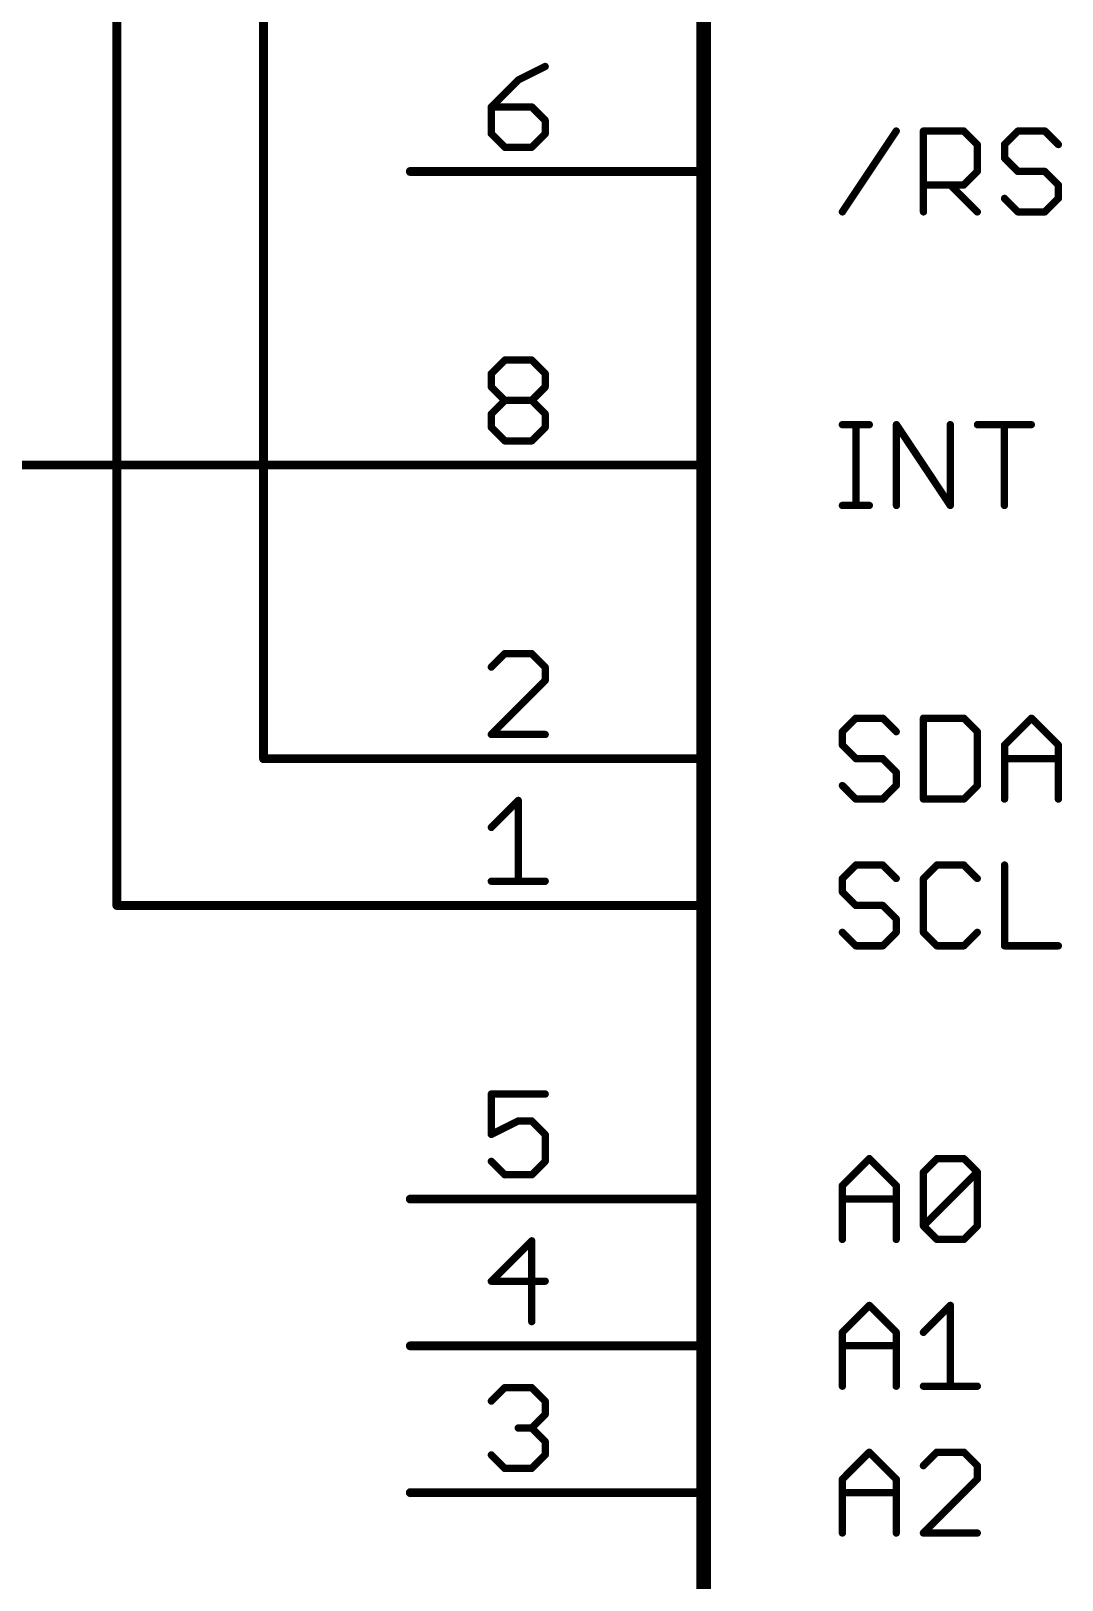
# Model space of a CAD drawing. Extents: x -48 to 226, y 23 to 111.
# Drawn here: x 11.21 to 29.06, y 46.75 to 73.55 of the extents above; entities that cross this region are included whole.
import ezdxf

# ---------------------------------------------------------------- set-up
doc = ezdxf.new("R2010")
doc.units = 0
for name, color, linetype in [('91', 94, 'CONTINUOUS'), ('94', 14, 'CONTINUOUS'), ('95', 251, 'CONTINUOUS')]:
    doc.layers.add(name, color=color, linetype=linetype)

msp = doc.modelspace()

# ---------------------------------------------------------------- linework, layer by layer
at = {"layer": '91', "const_width": 0.1524}
for points in [[(12.7, 58.42), (12.7, 96.52)], [(15.24, 60.96), (15.24, 93.98)], [(17.78, 66.04), (10.16, 66.04)], [(17.78, 60.96), (15.24, 60.96)], [(17.78, 58.42), (12.7, 58.42)]]:
    msp.add_lwpolyline(points, dxfattribs=at)
at = {"layer": '91', "const_width": 0.0762}
for points in [[(17.78, 66.0019, 1), (17.78, 66.0781)], [(15.24, 60.9981, 1), (15.24, 60.9219)], [(15.2019, 60.96, 1), (15.2781, 60.96)], [(17.78, 60.9219, 1), (17.78, 60.9981)], [(12.7, 58.4581, 1), (12.7, 58.3819)], [(12.6619, 58.42, 1), (12.7381, 58.42)], [(17.78, 58.3819, 1), (17.78, 58.4581)]]:
    msp.add_lwpolyline(points, format="xyb", dxfattribs=at)
at = {"layer": '94'}
for points, const_width in [([(22.86, 43.18), (22.86, 76.2)], 0.254), ([(17.78, 71.12), (22.86, 71.12)], 0.1524), ([(17.78, 66.04), (22.86, 66.04)], 0.1524), ([(17.78, 60.96), (22.86, 60.96)], 0.1524), ([(17.78, 58.42), (22.86, 58.42)], 0.1524), ([(17.78, 53.34), (22.86, 53.34)], 0.1524), ([(17.78, 50.8), (22.86, 50.8)], 0.1524), ([(17.78, 48.26), (22.86, 48.26)], 0.1524)]:
    msp.add_lwpolyline(points, dxfattribs=dict(at, const_width=const_width))
at = {"layer": '94', "const_width": 0.0762}
for points in [[(17.78, 71.1581, 1), (17.78, 71.0819)], [(22.86, 71.0819, 1), (22.86, 71.1581)], [(17.78, 66.0781, 1), (17.78, 66.0019)], [(22.86, 66.0019, 1), (22.86, 66.0781)], [(17.78, 60.9981, 1), (17.78, 60.9219)], [(22.86, 60.9219, 1), (22.86, 60.9981)], [(17.78, 58.4581, 1), (17.78, 58.3819)], [(22.86, 58.3819, 1), (22.86, 58.4581)], [(17.78, 53.3781, 1), (17.78, 53.3019)], [(22.86, 53.3019, 1), (22.86, 53.3781)], [(17.78, 50.8381, 1), (17.78, 50.7619)], [(22.86, 50.7619, 1), (22.86, 50.8381)], [(17.78, 48.2981, 1), (17.78, 48.2219)], [(22.86, 48.2219, 1), (22.86, 48.2981)]]:
    msp.add_lwpolyline(points, format="xyb", dxfattribs=at)
at = {"layer": '95', "const_width": 0.127}
for points in [[(20.1156, 72.9373), (19.6495, 72.7043)], [(19.6495, 72.7043), (19.1834, 72.2382)], [(19.1834, 72.2382), (19.1834, 71.7721)], [(19.8825, 72.2382), (19.1834, 72.2382)], [(20.1156, 72.0052), (19.8825, 72.2382)], [(19.1834, 71.7721), (19.4165, 71.5391)], [(19.8825, 71.5391), (20.1156, 71.7721)], [(20.1156, 71.7721), (20.1156, 72.0052)], [(25.2603, 70.4215), (26.1924, 71.8197)], [(26.6636, 70.4215), (26.6636, 71.8197)], [(26.6636, 71.8197), (27.3627, 71.8197)], [(27.3627, 71.8197), (27.5957, 71.5867)], [(28.2999, 71.8197), (28.0669, 71.5867)], [(28.766, 71.8197), (28.2999, 71.8197)], [(28.999, 71.5867), (28.766, 71.8197)], [(19.4165, 71.5391), (19.8825, 71.5391)], [(27.5957, 71.5867), (27.5957, 71.1206)], [(28.0669, 71.5867), (28.0669, 71.3536)], [(28.0669, 71.3536), (28.2999, 71.1206)], [(27.5957, 71.1206), (27.3627, 70.8876)], [(28.2999, 71.1206), (28.766, 71.1206)], [(28.766, 71.1206), (28.999, 70.8876)], [(27.3627, 70.8876), (26.6636, 70.8876)], [(27.1296, 70.8876), (27.5957, 70.4215)], [(28.999, 70.8876), (28.999, 70.6545)], [(28.2999, 70.4215), (28.0669, 70.6545)], [(28.999, 70.6545), (28.766, 70.4215)], [(28.766, 70.4215), (28.2999, 70.4215)], [(19.1834, 67.6243), (19.4165, 67.8573)], [(19.4165, 67.8573), (19.8825, 67.8573)], [(19.8825, 67.8573), (20.1156, 67.6243)], [(19.1834, 67.3912), (19.1834, 67.6243)], [(20.1156, 67.6243), (20.1156, 67.3912)], [(19.4165, 67.1582), (19.1834, 67.3912)], [(20.1156, 67.3912), (19.8825, 67.1582)], [(19.1834, 66.9252), (19.4165, 67.1582)], [(19.4165, 67.1582), (19.8825, 67.1582)], [(19.8825, 67.1582), (20.1156, 66.9252)], [(19.1834, 66.6921), (19.1834, 66.9252)], [(19.4165, 66.4591), (19.1834, 66.6921)], [(20.1156, 66.6921), (19.8825, 66.4591)], [(20.1156, 66.9252), (20.1156, 66.6921)], [(25.2603, 66.7397), (25.7264, 66.7397)], [(25.4933, 65.3415), (25.4933, 66.7397)], [(26.1958, 65.3415), (26.1958, 66.7397)], [(26.1958, 66.7397), (27.1279, 65.3415)], [(27.1279, 65.3415), (27.1279, 66.7397)], [(27.5991, 66.7397), (28.5312, 66.7397)], [(28.0652, 65.3415), (28.0652, 66.7397)], [(19.8825, 66.4591), (19.4165, 66.4591)], [(25.2603, 65.3415), (25.7264, 65.3415)], [(19.4165, 62.7773), (19.1834, 62.5443)], [(19.8825, 62.7773), (19.4165, 62.7773)], [(20.1156, 62.5443), (19.8825, 62.7773)], [(20.1156, 62.3112), (20.1156, 62.5443)], [(19.1834, 61.3791), (20.1156, 62.3112)], [(25.4933, 61.6597), (25.2603, 61.4267)], [(25.9594, 61.6597), (25.4933, 61.6597)], [(26.1924, 61.4267), (25.9594, 61.6597)], [(26.6636, 61.6597), (26.6636, 60.2615)], [(27.3627, 61.6597), (26.6636, 61.6597)], [(27.5957, 61.4267), (27.3627, 61.6597)], [(28.0669, 61.1936), (28.5329, 61.6597)], [(28.5329, 61.6597), (28.999, 61.1936)], [(20.1156, 61.3791), (19.1834, 61.3791)], [(25.2603, 61.4267), (25.2603, 61.1936)], [(27.5957, 60.4945), (27.5957, 61.4267)], [(25.2603, 61.1936), (25.4933, 60.9606)], [(28.0669, 60.2615), (28.0669, 61.1936)], [(28.999, 61.1936), (28.999, 60.2615)], [(25.4933, 60.9606), (25.9594, 60.9606)], [(25.9594, 60.9606), (26.1924, 60.7276)], [(28.0669, 60.9606), (28.999, 60.9606)], [(26.1924, 60.7276), (26.1924, 60.4945)], [(25.4933, 60.2615), (25.2603, 60.4945)], [(25.9594, 60.2615), (25.4933, 60.2615)], [(26.1924, 60.4945), (25.9594, 60.2615)], [(26.6636, 60.2615), (27.3627, 60.2615)], [(27.3627, 60.2615), (27.5957, 60.4945)], [(19.1834, 59.7712), (19.6495, 60.2373)], [(19.6495, 60.2373), (19.6495, 58.8391)], [(25.4933, 59.1197), (25.2603, 58.8867)], [(25.9594, 59.1197), (25.4933, 59.1197)], [(26.1924, 58.8867), (25.9594, 59.1197)], [(26.8966, 59.1197), (26.6636, 58.8867)], [(27.3627, 59.1197), (26.8966, 59.1197)], [(27.5957, 58.8867), (27.3627, 59.1197)], [(28.0669, 59.1197), (28.0669, 57.7215)], [(19.1834, 58.8391), (20.1156, 58.8391)], [(25.2603, 58.8867), (25.2603, 58.6536)], [(25.2603, 58.6536), (25.4933, 58.4206)], [(26.6636, 58.8867), (26.6636, 57.9545)], [(25.4933, 58.4206), (25.9594, 58.4206)], [(25.9594, 58.4206), (26.1924, 58.1876)], [(26.1924, 58.1876), (26.1924, 57.9545)], [(25.4933, 57.7215), (25.2603, 57.9545)], [(26.1924, 57.9545), (25.9594, 57.7215)], [(26.6636, 57.9545), (26.8966, 57.7215)], [(27.3627, 57.7215), (27.5957, 57.9545)], [(25.9594, 57.7215), (25.4933, 57.7215)], [(26.8966, 57.7215), (27.3627, 57.7215)], [(28.0669, 57.7215), (28.999, 57.7215)], [(20.1156, 55.1573), (19.1834, 55.1573)], [(19.1834, 55.1573), (19.1834, 54.4582)], [(19.1834, 54.4582), (19.6495, 54.6912)], [(19.6495, 54.6912), (19.8825, 54.6912)], [(19.8825, 54.6912), (20.1156, 54.4582)], [(20.1156, 54.4582), (20.1156, 53.9921)], [(19.4165, 53.7591), (19.1834, 53.9921)], [(20.1156, 53.9921), (19.8825, 53.7591)], [(25.2603, 53.5736), (25.7264, 54.0397)], [(25.7264, 54.0397), (26.1924, 53.5736)], [(26.6636, 53.8067), (26.8966, 54.0397)], [(26.8966, 54.0397), (27.3627, 54.0397)], [(27.3627, 54.0397), (27.5957, 53.8067)], [(19.8825, 53.7591), (19.4165, 53.7591)], [(25.2603, 52.6415), (25.2603, 53.5736)], [(26.1924, 53.5736), (26.1924, 52.6415)], [(26.6636, 52.8745), (26.6636, 53.8067)], [(26.6636, 52.8745), (27.5957, 53.8067)], [(27.5957, 53.8067), (27.5957, 52.8745)], [(25.2603, 53.3406), (26.1924, 53.3406)], [(26.8966, 52.6415), (26.6636, 52.8745)], [(27.5957, 52.8745), (27.3627, 52.6415)], [(19.8825, 52.6173), (19.1834, 51.9182)], [(19.8825, 51.2191), (19.8825, 52.6173)], [(27.3627, 52.6415), (26.8966, 52.6415)], [(19.1834, 51.9182), (20.1156, 51.9182)], [(25.2603, 51.0336), (25.7264, 51.4997)], [(25.7264, 51.4997), (26.1924, 51.0336)], [(26.6636, 51.0336), (27.1296, 51.4997)], [(27.1296, 51.4997), (27.1296, 50.1015)], [(25.2603, 50.1015), (25.2603, 51.0336)], [(26.1924, 51.0336), (26.1924, 50.1015)], [(25.2603, 50.8006), (26.1924, 50.8006)], [(19.1834, 49.8443), (19.4165, 50.0773)], [(19.4165, 50.0773), (19.8825, 50.0773)], [(19.8825, 50.0773), (20.1156, 49.8443)], [(26.6636, 50.1015), (27.5957, 50.1015)], [(20.1156, 49.8443), (20.1156, 49.6112)], [(20.1156, 49.6112), (19.8825, 49.3782)], [(19.8825, 49.3782), (19.6495, 49.3782)], [(19.8825, 49.3782), (20.1156, 49.1452)], [(20.1156, 49.1452), (20.1156, 48.9121)], [(19.4165, 48.6791), (19.1834, 48.9121)], [(20.1156, 48.9121), (19.8825, 48.6791)], [(25.2603, 48.4936), (25.7264, 48.9597)], [(25.7264, 48.9597), (26.1924, 48.4936)], [(26.8966, 48.9597), (26.6636, 48.7267)], [(27.3627, 48.9597), (26.8966, 48.9597)], [(27.5957, 48.7267), (27.3627, 48.9597)], [(27.5957, 48.4936), (27.5957, 48.7267)], [(19.8825, 48.6791), (19.4165, 48.6791)], [(25.2603, 47.5615), (25.2603, 48.4936)], [(26.1924, 48.4936), (26.1924, 47.5615)], [(26.6636, 47.5615), (27.5957, 48.4936)], [(25.2603, 48.2606), (26.1924, 48.2606)], [(27.5957, 47.5615), (26.6636, 47.5615)]]:
    msp.add_lwpolyline(points, dxfattribs=at)
at = {"layer": '95', "const_width": 0.0635}
for points in [[(20.1297, 72.9089, 1), (20.1014, 72.9657)], [(19.6353, 72.7327, 1), (19.6637, 72.6759)], [(19.6719, 72.6818, 1), (19.627, 72.7267)], [(19.1834, 72.2699, 1), (19.1834, 72.2064)], [(19.2152, 72.2382, 1), (19.1517, 72.2382)], [(19.161, 72.2606, 1), (19.2059, 72.2157)], [(19.905, 72.2606, 1), (19.8601, 72.2157)], [(19.8825, 72.2064, 1), (19.8825, 72.2699)], [(19.2059, 71.7946, 1), (19.161, 71.7497)], [(20.1473, 72.0052, 1), (20.0838, 72.0052)], [(20.138, 71.7497, 1), (20.0931, 71.7946)], [(20.0931, 71.9827, 1), (20.138, 72.0276)], [(26.2188, 71.8021, 1), (26.166, 71.8373)], [(26.6953, 71.8197, 1), (26.6318, 71.8197)], [(26.6636, 71.8514, 1), (26.6636, 71.7879)], [(27.3851, 71.8421, 1), (27.3402, 71.7972)], [(27.3627, 71.7879, 1), (27.3627, 71.8514)], [(28.2999, 71.8514, 1), (28.2999, 71.7879)], [(28.3223, 71.7972, 1), (28.2774, 71.8421)], [(28.7884, 71.8421, 1), (28.7435, 71.7972)], [(28.766, 71.7879, 1), (28.766, 71.8514)], [(19.1517, 71.7721, 1), (19.2152, 71.7721)], [(19.4165, 71.5709, 1), (19.4165, 71.5074)], [(19.394, 71.5166, 1), (19.4389, 71.5616)], [(19.8601, 71.5616, 1), (19.905, 71.5166)], [(19.8825, 71.5074, 1), (19.8825, 71.5709)], [(20.0838, 71.7721, 1), (20.1473, 71.7721)], [(27.6275, 71.5867, 1), (27.564, 71.5867)], [(27.5733, 71.5642, 1), (27.6182, 71.6091)], [(28.0986, 71.5867, 1), (28.0351, 71.5867)], [(28.0444, 71.6091, 1), (28.0893, 71.5642)], [(28.9765, 71.5642, 1), (29.0214, 71.6091)], [(28.0893, 71.3761, 1), (28.0444, 71.3312)], [(28.0351, 71.3536, 1), (28.0986, 71.3536)], [(27.564, 71.1206, 1), (27.6275, 71.1206)], [(27.6182, 71.0981, 1), (27.5733, 71.143)], [(28.2999, 71.1523, 1), (28.2999, 71.0888)], [(28.2774, 71.0981, 1), (28.3223, 71.143)], [(28.7884, 71.143, 1), (28.7435, 71.0981)], [(28.766, 71.0888, 1), (28.766, 71.1523)], [(26.6636, 70.9193, 1), (26.6636, 70.8558)], [(27.1521, 70.91, 1), (27.1072, 70.8651)], [(27.3402, 70.91, 1), (27.3851, 70.8651)], [(27.3627, 70.8558, 1), (27.3627, 70.9193)], [(29.0307, 70.8876, 1), (28.9672, 70.8876)], [(28.9765, 70.8651, 1), (29.0214, 70.91)], [(28.0893, 70.677, 1), (28.0444, 70.6321)], [(28.9672, 70.6545, 1), (29.0307, 70.6545)], [(29.0214, 70.6321, 1), (28.9765, 70.677)], [(25.2339, 70.4391, 1), (25.2867, 70.4039)], [(26.6318, 70.4215, 1), (26.6953, 70.4215)], [(27.5733, 70.399, 1), (27.6182, 70.444)], [(28.2999, 70.4533, 1), (28.2999, 70.3898)], [(28.2774, 70.399, 1), (28.3223, 70.444)], [(28.7435, 70.444, 1), (28.7884, 70.399)], [(28.766, 70.3898, 1), (28.766, 70.4533)], [(19.4165, 67.889, 1), (19.4165, 67.8255)], [(19.4389, 67.8348, 1), (19.394, 67.8797)], [(19.905, 67.8797, 1), (19.8601, 67.8348)], [(19.8825, 67.8255, 1), (19.8825, 67.889)], [(19.2152, 67.6243, 1), (19.1517, 67.6243)], [(19.161, 67.6467, 1), (19.2059, 67.6018)], [(20.1473, 67.6243, 1), (20.0838, 67.6243)], [(20.0931, 67.6018, 1), (20.138, 67.6467)], [(19.2059, 67.4137, 1), (19.161, 67.3688)], [(19.1517, 67.3912, 1), (19.2152, 67.3912)], [(20.0838, 67.3912, 1), (20.1473, 67.3912)], [(20.138, 67.3688, 1), (20.0931, 67.4137)], [(19.4165, 67.1899, 1), (19.4165, 67.1264)], [(19.4389, 67.1357, 1), (19.394, 67.1806)], [(19.394, 67.1357, 1), (19.4389, 67.1806)], [(19.905, 67.1806, 1), (19.8601, 67.1357)], [(19.8601, 67.1806, 1), (19.905, 67.1357)], [(19.8825, 67.1264, 1), (19.8825, 67.1899)], [(19.2152, 66.9252, 1), (19.1517, 66.9252)], [(19.161, 66.9476, 1), (19.2059, 66.9027)], [(19.2059, 66.7146, 1), (19.161, 66.6697)], [(20.1473, 66.9252, 1), (20.0838, 66.9252)], [(20.0931, 66.9027, 1), (20.138, 66.9476)], [(20.138, 66.6697, 1), (20.0931, 66.7146)], [(25.2603, 66.7714, 1), (25.2603, 66.7079)], [(25.5251, 66.7397, 1), (25.4616, 66.7397)], [(25.7264, 66.7079, 1), (25.7264, 66.7714)], [(26.2222, 66.7573, 1), (26.1694, 66.7221)], [(26.2276, 66.7397, 1), (26.1641, 66.7397)], [(27.1597, 66.7397, 1), (27.0962, 66.7397)], [(27.5991, 66.7714, 1), (27.5991, 66.7079)], [(28.0969, 66.7397, 1), (28.0334, 66.7397)], [(28.5312, 66.7079, 1), (28.5312, 66.7714)], [(19.1517, 66.6921, 1), (19.2152, 66.6921)], [(19.4165, 66.4909, 1), (19.4165, 66.4274)], [(19.394, 66.4366, 1), (19.4389, 66.4816)], [(19.8601, 66.4816, 1), (19.905, 66.4366)], [(19.8825, 66.4274, 1), (19.8825, 66.4909)], [(20.0838, 66.6921, 1), (20.1473, 66.6921)], [(25.2603, 65.3732, 1), (25.2603, 65.3097)], [(25.7264, 65.3097, 1), (25.7264, 65.3732)], [(25.4616, 65.3415, 1), (25.5251, 65.3415)], [(26.1641, 65.3415, 1), (26.2276, 65.3415)], [(27.0962, 65.3415, 1), (27.1597, 65.3415)], [(27.1015, 65.3239, 1), (27.1544, 65.3591)], [(28.0334, 65.3415, 1), (28.0969, 65.3415)], [(19.4165, 62.809, 1), (19.4165, 62.7455)], [(19.4389, 62.7548, 1), (19.394, 62.7997)], [(19.905, 62.7997, 1), (19.8601, 62.7548)], [(19.8825, 62.7455, 1), (19.8825, 62.809)], [(19.161, 62.5667, 1), (19.2059, 62.5218)], [(20.1473, 62.5443, 1), (20.0838, 62.5443)], [(20.0931, 62.5218, 1), (20.138, 62.5667)], [(20.0838, 62.3112, 1), (20.1473, 62.3112)], [(20.138, 62.2888, 1), (20.0931, 62.3337)], [(25.4933, 61.6914, 1), (25.4933, 61.6279)], [(25.5158, 61.6372, 1), (25.4709, 61.6821)], [(25.9818, 61.6821, 1), (25.9369, 61.6372)], [(25.9594, 61.6279, 1), (25.9594, 61.6914)], [(26.6953, 61.6597, 1), (26.6318, 61.6597)], [(26.6636, 61.6914, 1), (26.6636, 61.6279)], [(27.3851, 61.6821, 1), (27.3402, 61.6372)], [(27.3627, 61.6279, 1), (27.3627, 61.6914)], [(28.5554, 61.6821, 1), (28.5105, 61.6372)], [(28.5554, 61.6372, 1), (28.5105, 61.6821)], [(19.1834, 61.4109, 1), (19.1834, 61.3473)], [(19.161, 61.4016, 1), (19.2059, 61.3566)], [(20.1156, 61.3473, 1), (20.1156, 61.4109)], [(25.2378, 61.4491, 1), (25.2828, 61.4042)], [(25.292, 61.4267, 1), (25.2286, 61.4267)], [(26.17, 61.4042, 1), (26.2149, 61.4491)], [(27.6275, 61.4267, 1), (27.564, 61.4267)], [(27.5733, 61.4042, 1), (27.6182, 61.4491)], [(25.2828, 61.2161, 1), (25.2378, 61.1712)], [(25.2286, 61.1936, 1), (25.292, 61.1936)], [(28.0986, 61.1936, 1), (28.0351, 61.1936)], [(28.0444, 61.2161, 1), (28.0893, 61.1712)], [(29.0307, 61.1936, 1), (28.9672, 61.1936)], [(28.9765, 61.1712, 1), (29.0214, 61.2161)], [(25.4933, 60.9923, 1), (25.4933, 60.9288)], [(25.4709, 60.9381, 1), (25.5158, 60.983)], [(25.9818, 60.983, 1), (25.9369, 60.9381)], [(25.9594, 60.9288, 1), (25.9594, 60.9923)], [(28.0669, 60.9923, 1), (28.0669, 60.9288)], [(28.999, 60.9288, 1), (28.999, 60.9923)], [(26.2242, 60.7276, 1), (26.1607, 60.7276)], [(26.17, 60.7051, 1), (26.2149, 60.75)], [(25.2828, 60.517, 1), (25.2378, 60.4721)], [(25.4933, 60.2933, 1), (25.4933, 60.2298)], [(25.4709, 60.239, 1), (25.5158, 60.284)], [(25.9369, 60.284, 1), (25.9818, 60.239)], [(25.9594, 60.2298, 1), (25.9594, 60.2933)], [(26.1607, 60.4945, 1), (26.2242, 60.4945)], [(26.2149, 60.4721, 1), (26.17, 60.517)], [(26.6636, 60.2933, 1), (26.6636, 60.2298)], [(27.3402, 60.284, 1), (27.3851, 60.239)], [(27.3627, 60.2298, 1), (27.3627, 60.2933)], [(27.564, 60.4945, 1), (27.6275, 60.4945)], [(27.6182, 60.4721, 1), (27.5733, 60.517)], [(19.6812, 60.2373, 1), (19.6177, 60.2373)], [(19.6719, 60.2148, 1), (19.627, 60.2597)], [(26.6318, 60.2615, 1), (26.6953, 60.2615)], [(28.0351, 60.2615, 1), (28.0986, 60.2615)], [(28.9672, 60.2615, 1), (29.0307, 60.2615)], [(19.161, 59.7937, 1), (19.2059, 59.7488)], [(25.4933, 59.1514, 1), (25.4933, 59.0879)], [(25.5158, 59.0972, 1), (25.4709, 59.1421)], [(25.9818, 59.1421, 1), (25.9369, 59.0972)], [(25.9594, 59.0879, 1), (25.9594, 59.1514)], [(26.8966, 59.1514, 1), (26.8966, 59.0879)], [(26.9191, 59.0972, 1), (26.8742, 59.1421)], [(27.3851, 59.1421, 1), (27.3402, 59.0972)], [(27.3627, 59.0879, 1), (27.3627, 59.1514)], [(28.0986, 59.1197, 1), (28.0351, 59.1197)], [(19.1834, 58.8709, 1), (19.1834, 58.8073)], [(19.6177, 58.8391, 1), (19.6812, 58.8391)], [(20.1156, 58.8073, 1), (20.1156, 58.8709)], [(25.2378, 58.9091, 1), (25.2828, 58.8642)], [(25.2828, 58.6761, 1), (25.2378, 58.6312)], [(25.292, 58.8867, 1), (25.2286, 58.8867)], [(26.17, 58.8642, 1), (26.2149, 58.9091)], [(26.6953, 58.8867, 1), (26.6318, 58.8867)], [(26.6411, 58.9091, 1), (26.686, 58.8642)], [(27.5733, 58.8642, 1), (27.6182, 58.9091)], [(25.2286, 58.6536, 1), (25.292, 58.6536)], [(25.4933, 58.4523, 1), (25.4933, 58.3888)], [(25.4709, 58.3981, 1), (25.5158, 58.443)], [(25.9818, 58.443, 1), (25.9369, 58.3981)], [(25.9594, 58.3888, 1), (25.9594, 58.4523)], [(26.2242, 58.1876, 1), (26.1607, 58.1876)], [(26.17, 58.1651, 1), (26.2149, 58.21)], [(25.2828, 57.977, 1), (25.2378, 57.9321)], [(26.1607, 57.9545, 1), (26.2242, 57.9545)], [(26.2149, 57.9321, 1), (26.17, 57.977)], [(26.6318, 57.9545, 1), (26.6953, 57.9545)], [(26.686, 57.977, 1), (26.6411, 57.9321)], [(27.6182, 57.9321, 1), (27.5733, 57.977)], [(25.4933, 57.7533, 1), (25.4933, 57.6898)], [(25.4709, 57.699, 1), (25.5158, 57.744)], [(25.9369, 57.744, 1), (25.9818, 57.699)], [(25.9594, 57.6898, 1), (25.9594, 57.7533)], [(26.8966, 57.7533, 1), (26.8966, 57.6898)], [(26.8742, 57.699, 1), (26.9191, 57.744)], [(27.3402, 57.744, 1), (27.3851, 57.699)], [(27.3627, 57.6898, 1), (27.3627, 57.7533)], [(28.0669, 57.7533, 1), (28.0669, 57.6898)], [(28.0351, 57.7215, 1), (28.0986, 57.7215)], [(28.999, 57.6898, 1), (28.999, 57.7533)], [(19.1834, 55.189, 1), (19.1834, 55.1255)], [(19.2152, 55.1573, 1), (19.1517, 55.1573)], [(20.1156, 55.1255, 1), (20.1156, 55.189)], [(19.6495, 54.723, 1), (19.6495, 54.6595)], [(19.6637, 54.6628, 1), (19.6353, 54.7196)], [(19.905, 54.7137, 1), (19.8601, 54.6688)], [(19.8825, 54.6595, 1), (19.8825, 54.723)], [(19.1692, 54.4866, 1), (19.1976, 54.4298)], [(19.1517, 54.4582, 1), (19.2152, 54.4582)], [(20.1473, 54.4582, 1), (20.0838, 54.4582)], [(20.0931, 54.4357, 1), (20.138, 54.4806)], [(19.2059, 54.0146, 1), (19.161, 53.9697)], [(20.0838, 53.9921, 1), (20.1473, 53.9921)], [(20.138, 53.9697, 1), (20.0931, 54.0146)], [(25.7488, 54.0621, 1), (25.7039, 54.0172)], [(25.7488, 54.0172, 1), (25.7039, 54.0621)], [(26.8966, 54.0714, 1), (26.8966, 54.0079)], [(26.9191, 54.0172, 1), (26.8742, 54.0621)], [(27.3851, 54.0621, 1), (27.3402, 54.0172)], [(27.3627, 54.0079, 1), (27.3627, 54.0714)], [(19.4165, 53.7909, 1), (19.4165, 53.7274)], [(19.394, 53.7366, 1), (19.4389, 53.7816)], [(19.8601, 53.7816, 1), (19.905, 53.7366)], [(19.8825, 53.7274, 1), (19.8825, 53.7909)], [(25.2378, 53.5961, 1), (25.2828, 53.5512)], [(25.292, 53.5736, 1), (25.2286, 53.5736)], [(26.2242, 53.5736, 1), (26.1607, 53.5736)], [(26.17, 53.5512, 1), (26.2149, 53.5961)], [(26.6953, 53.8067, 1), (26.6318, 53.8067)], [(26.6411, 53.8291, 1), (26.686, 53.7842)], [(27.6275, 53.8067, 1), (27.564, 53.8067)], [(27.6182, 53.7842, 1), (27.5733, 53.8291)], [(27.5733, 53.7842, 1), (27.6182, 53.8291)], [(25.2603, 53.3723, 1), (25.2603, 53.3088)], [(26.1924, 53.3088, 1), (26.1924, 53.3723)], [(26.6318, 52.8745, 1), (26.6953, 52.8745)], [(26.686, 52.897, 1), (26.6411, 52.8521)], [(26.6411, 52.897, 1), (26.686, 52.8521)], [(27.564, 52.8745, 1), (27.6275, 52.8745)], [(27.6182, 52.8521, 1), (27.5733, 52.897)], [(19.9143, 52.6173, 1), (19.8508, 52.6173)], [(19.905, 52.5948, 1), (19.8601, 52.6397)], [(25.2286, 52.6415, 1), (25.292, 52.6415)], [(26.1607, 52.6415, 1), (26.2242, 52.6415)], [(26.8966, 52.6733, 1), (26.8966, 52.6097)], [(26.8742, 52.619, 1), (26.9191, 52.664)], [(27.3402, 52.664, 1), (27.3851, 52.619)], [(27.3627, 52.6097, 1), (27.3627, 52.6733)], [(19.1834, 51.9499, 1), (19.1834, 51.8864)], [(19.161, 51.9406, 1), (19.2059, 51.8957)], [(20.1156, 51.8864, 1), (20.1156, 51.9499)], [(25.7488, 51.5221, 1), (25.7039, 51.4772)], [(25.7488, 51.4772, 1), (25.7039, 51.5221)], [(27.1614, 51.4997, 1), (27.0979, 51.4997)], [(27.1521, 51.4772, 1), (27.1072, 51.5221)], [(19.8508, 51.2191, 1), (19.9143, 51.2191)], [(25.2378, 51.0561, 1), (25.2828, 51.0112)], [(25.292, 51.0336, 1), (25.2286, 51.0336)], [(26.2242, 51.0336, 1), (26.1607, 51.0336)], [(26.17, 51.0112, 1), (26.2149, 51.0561)], [(26.6411, 51.0561, 1), (26.686, 51.0112)], [(25.2603, 50.8323, 1), (25.2603, 50.7688)], [(26.1924, 50.7688, 1), (26.1924, 50.8323)], [(19.4165, 50.109, 1), (19.4165, 50.0455)], [(19.4389, 50.0548, 1), (19.394, 50.0997)], [(19.905, 50.0997, 1), (19.8601, 50.0548)], [(19.8825, 50.0455, 1), (19.8825, 50.109)], [(25.2286, 50.1015, 1), (25.292, 50.1015)], [(26.1607, 50.1015, 1), (26.2242, 50.1015)], [(26.6636, 50.1333, 1), (26.6636, 50.0697)], [(27.0979, 50.1015, 1), (27.1614, 50.1015)], [(27.5957, 50.0697, 1), (27.5957, 50.1333)], [(19.161, 49.8667, 1), (19.2059, 49.8218)], [(20.1473, 49.8443, 1), (20.0838, 49.8443)], [(20.0931, 49.8218, 1), (20.138, 49.8667)], [(20.0838, 49.6112, 1), (20.1473, 49.6112)], [(20.138, 49.5888, 1), (20.0931, 49.6337)], [(19.6495, 49.4099, 1), (19.6495, 49.3464)], [(19.905, 49.4006, 1), (19.8601, 49.3557)], [(19.8601, 49.4006, 1), (19.905, 49.3557)], [(19.8825, 49.3464, 1), (19.8825, 49.4099)], [(20.1473, 49.1452, 1), (20.0838, 49.1452)], [(20.0931, 49.1227, 1), (20.138, 49.1676)], [(19.2059, 48.9346, 1), (19.161, 48.8897)], [(20.0838, 48.9121, 1), (20.1473, 48.9121)], [(20.138, 48.8897, 1), (20.0931, 48.9346)], [(25.7488, 48.9821, 1), (25.7039, 48.9372)], [(25.7488, 48.9372, 1), (25.7039, 48.9821)], [(26.8966, 48.9914, 1), (26.8966, 48.9279)], [(26.9191, 48.9372, 1), (26.8742, 48.9821)], [(27.3851, 48.9821, 1), (27.3402, 48.9372)], [(27.3627, 48.9279, 1), (27.3627, 48.9914)], [(27.6275, 48.7267, 1), (27.564, 48.7267)], [(19.4165, 48.7109, 1), (19.4165, 48.6474)], [(19.394, 48.6566, 1), (19.4389, 48.7016)], [(19.8601, 48.7016, 1), (19.905, 48.6566)], [(19.8825, 48.6474, 1), (19.8825, 48.7109)], [(25.2378, 48.5161, 1), (25.2828, 48.4712)], [(25.292, 48.4936, 1), (25.2286, 48.4936)], [(26.2242, 48.4936, 1), (26.1607, 48.4936)], [(26.17, 48.4712, 1), (26.2149, 48.5161)], [(26.6411, 48.7491, 1), (26.686, 48.7042)], [(27.564, 48.4936, 1), (27.6275, 48.4936)], [(27.5733, 48.7042, 1), (27.6182, 48.7491)], [(27.6182, 48.4712, 1), (27.5733, 48.5161)], [(25.2603, 48.2923, 1), (25.2603, 48.2288)], [(26.1924, 48.2288, 1), (26.1924, 48.2923)], [(25.2286, 47.5615, 1), (25.292, 47.5615)], [(26.1607, 47.5615, 1), (26.2242, 47.5615)], [(26.6636, 47.5933, 1), (26.6636, 47.5297)], [(26.6411, 47.584, 1), (26.686, 47.539)], [(27.5957, 47.5297, 1), (27.5957, 47.5933)]]:
    msp.add_lwpolyline(points, format="xyb", dxfattribs=at)

doc.saveas('drawing.dxf')
